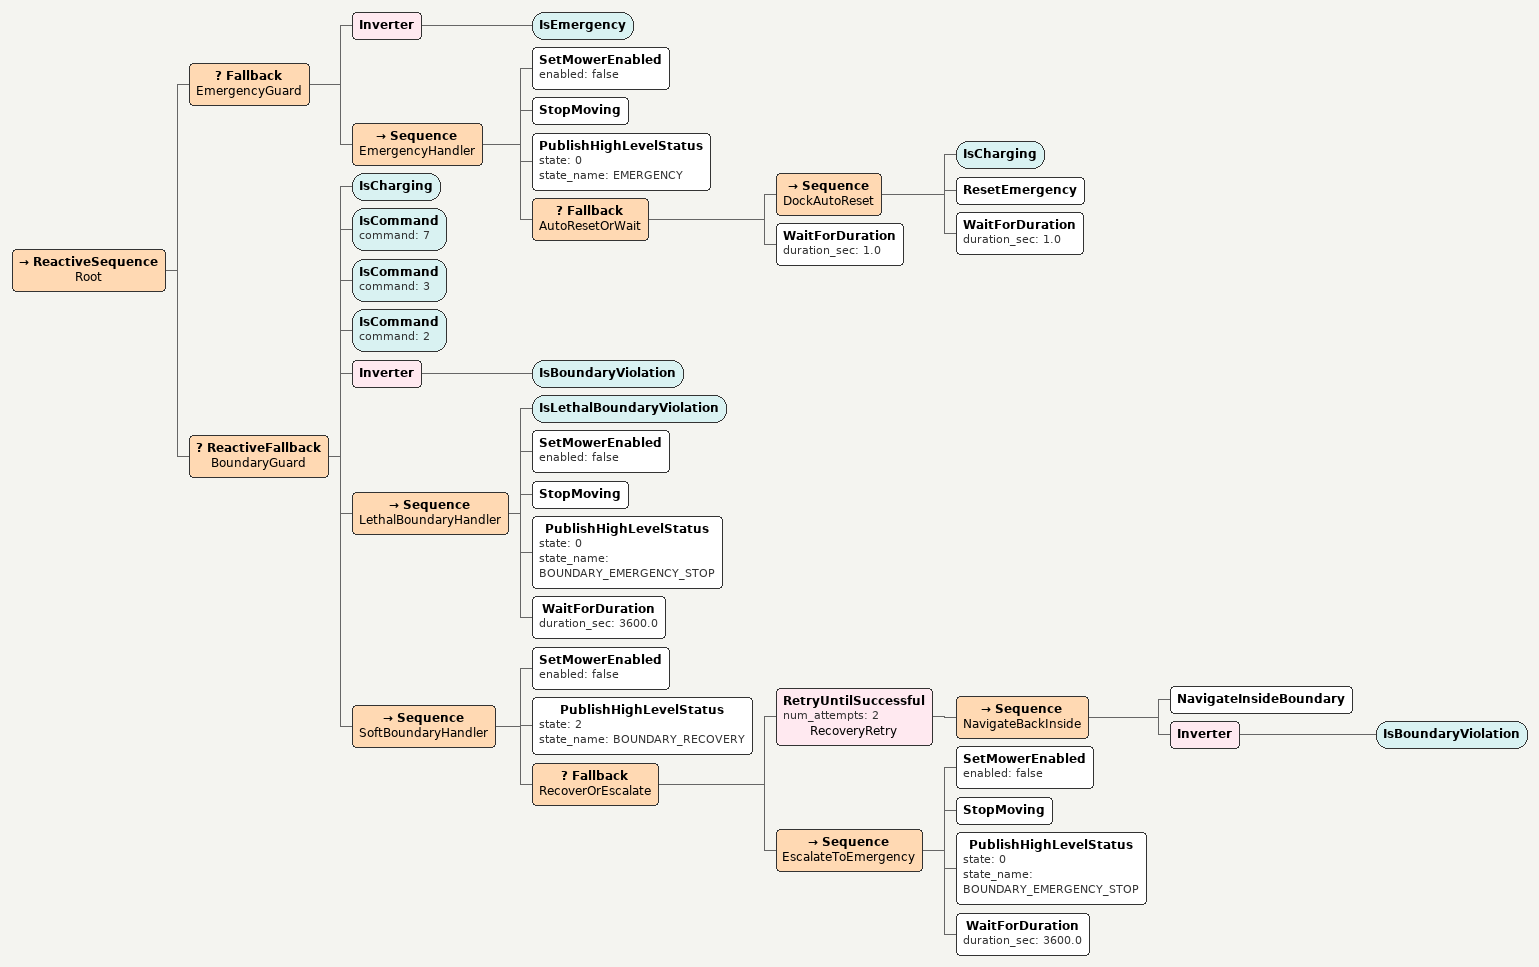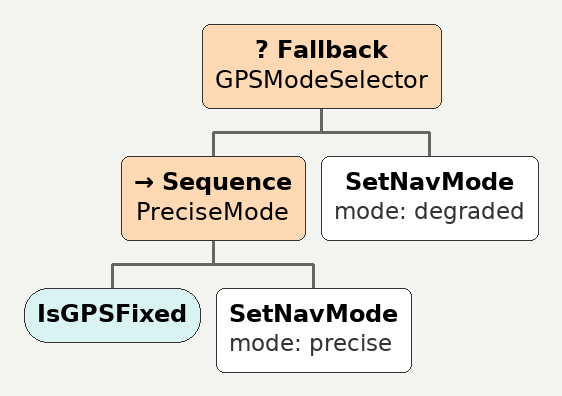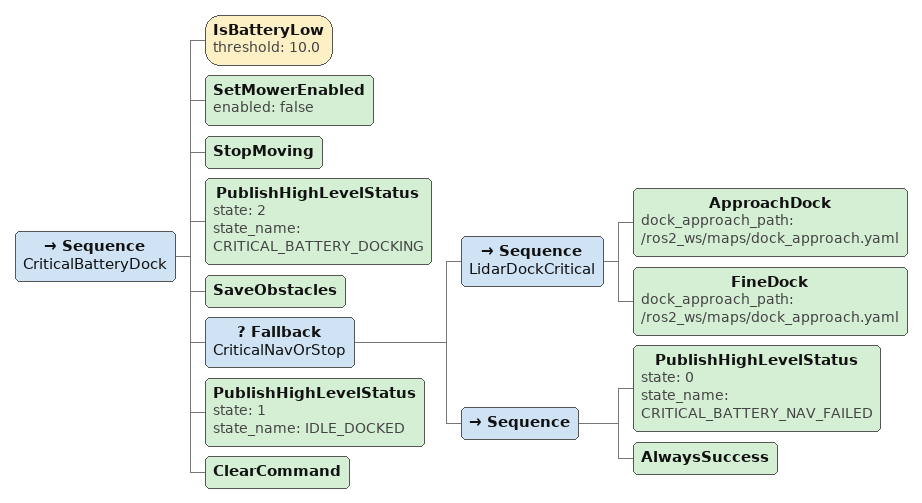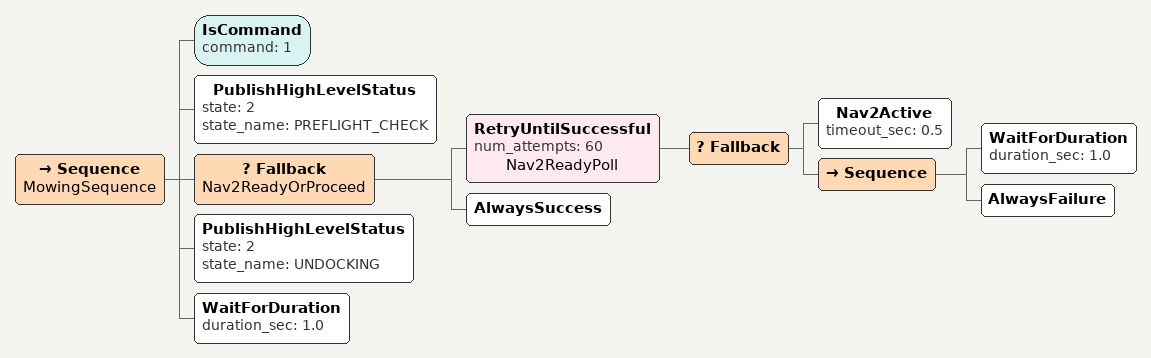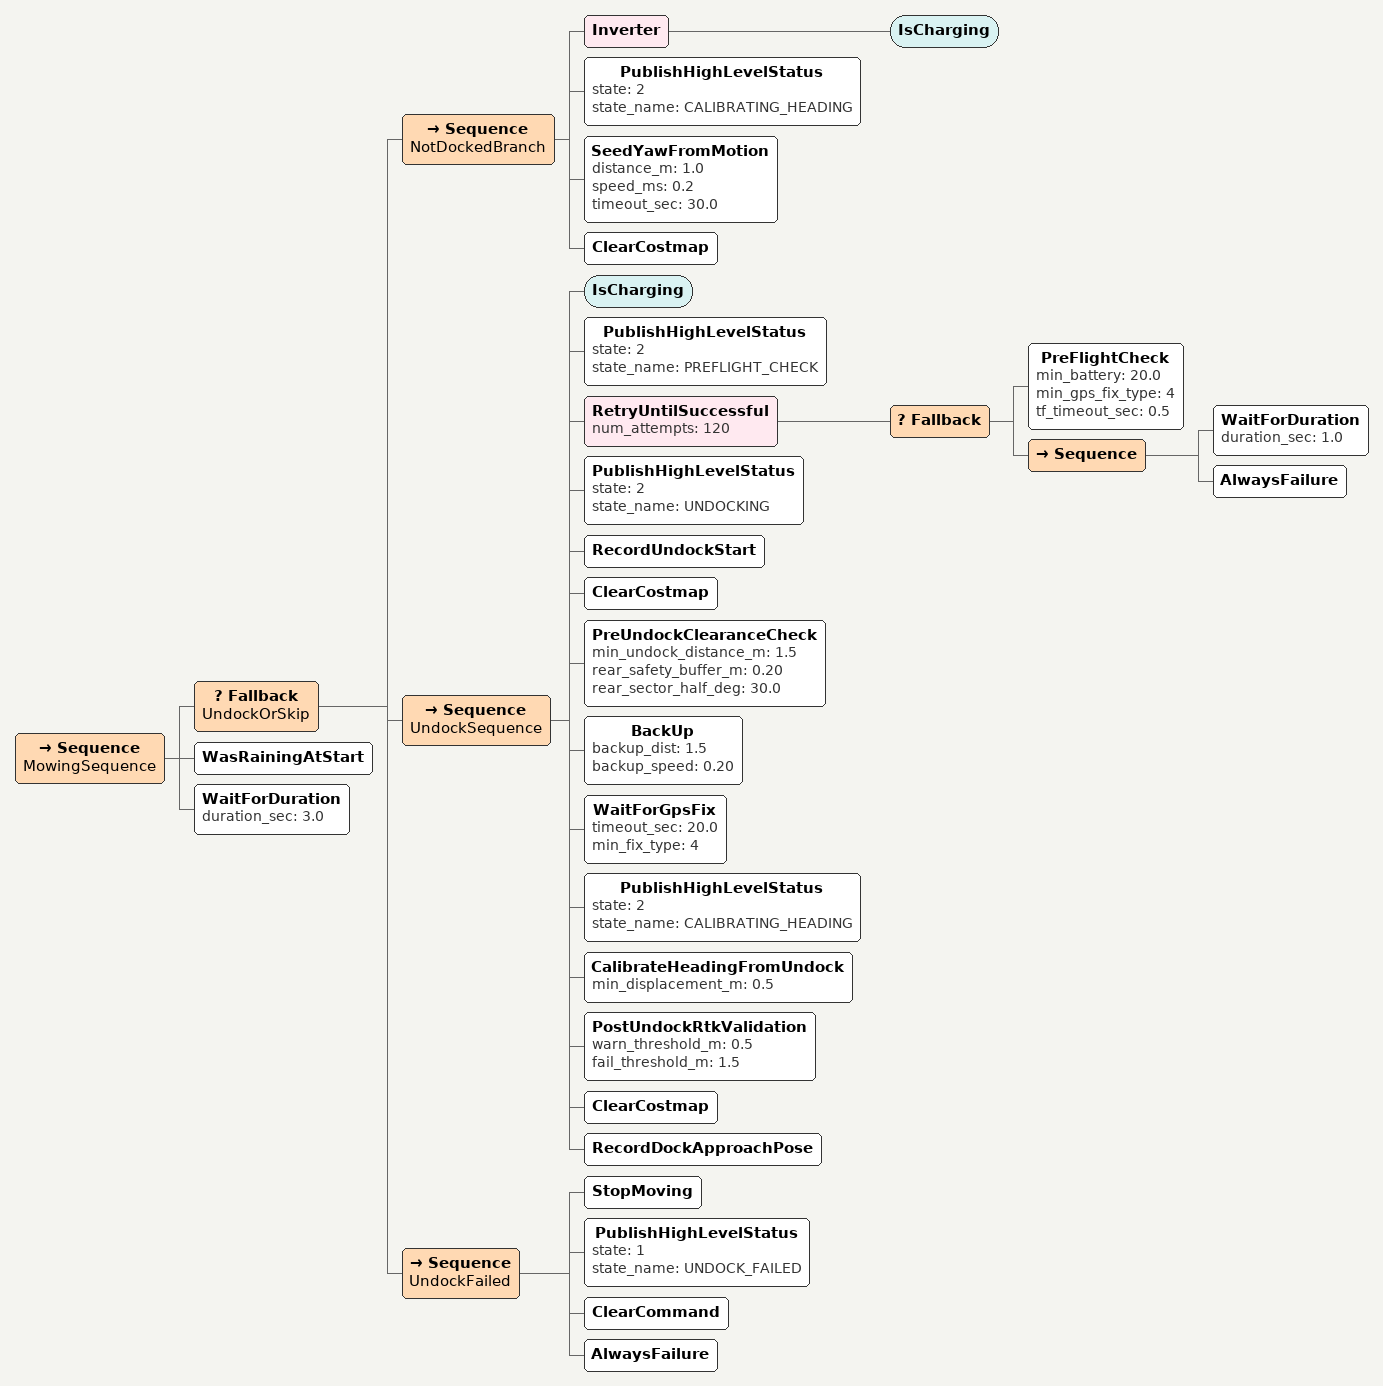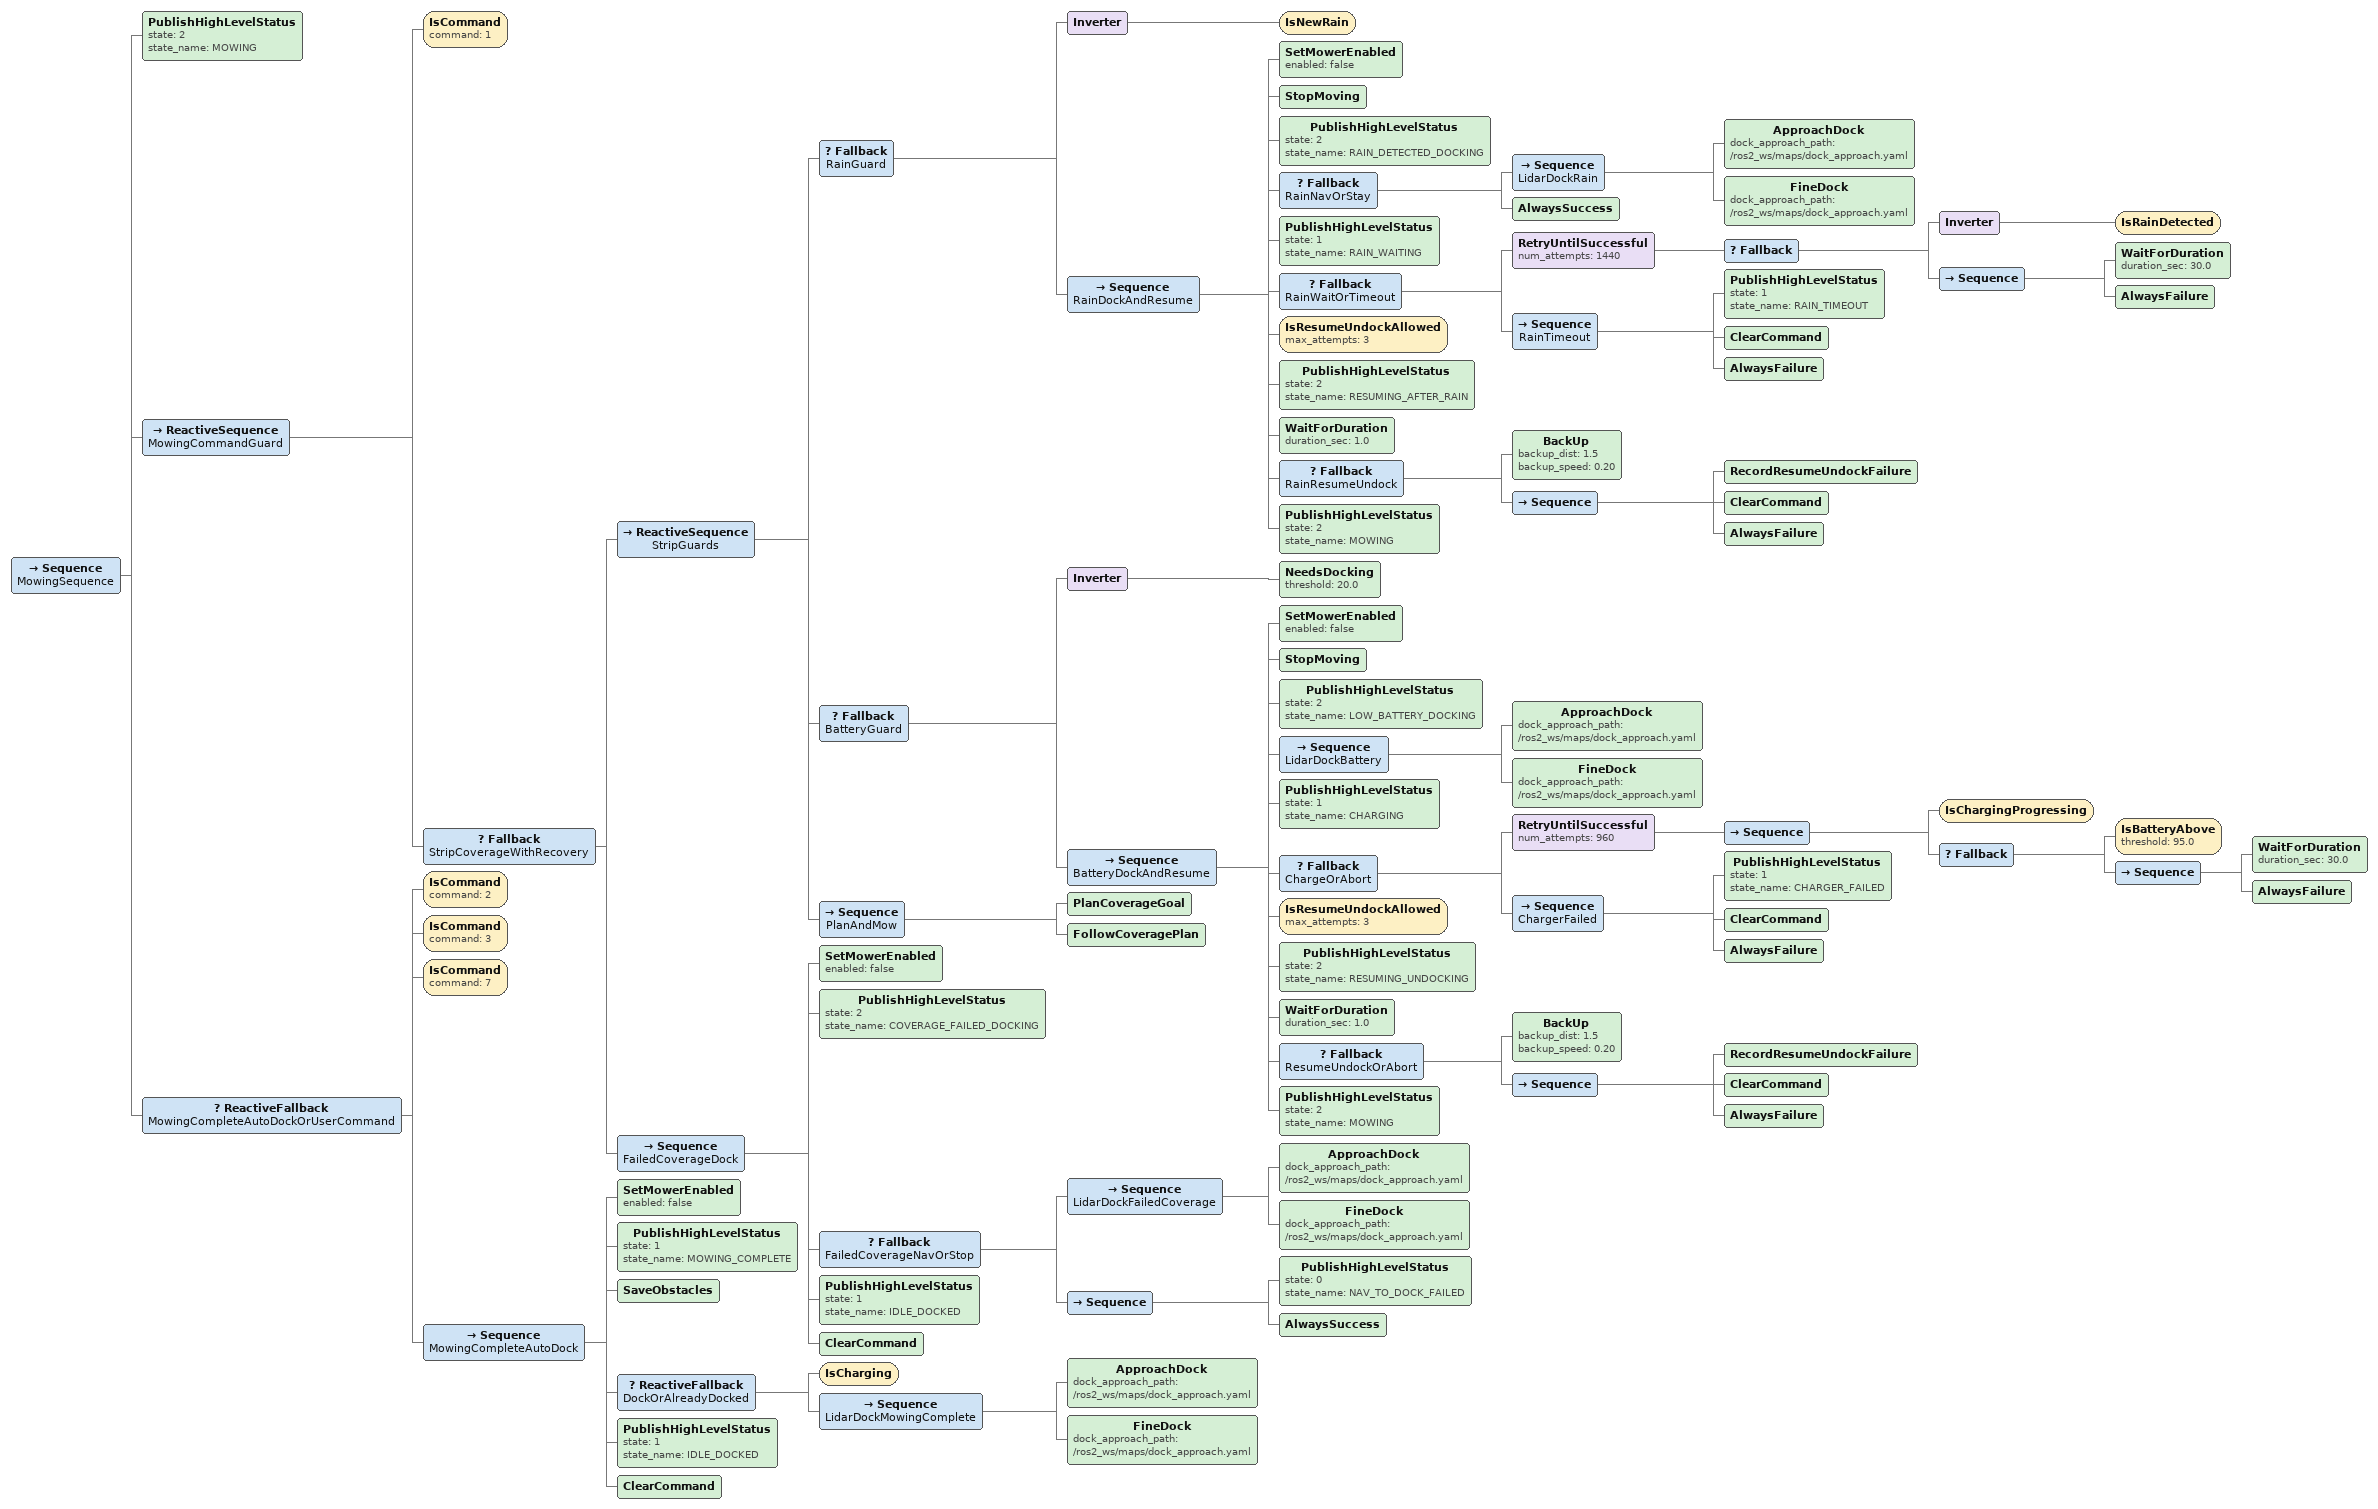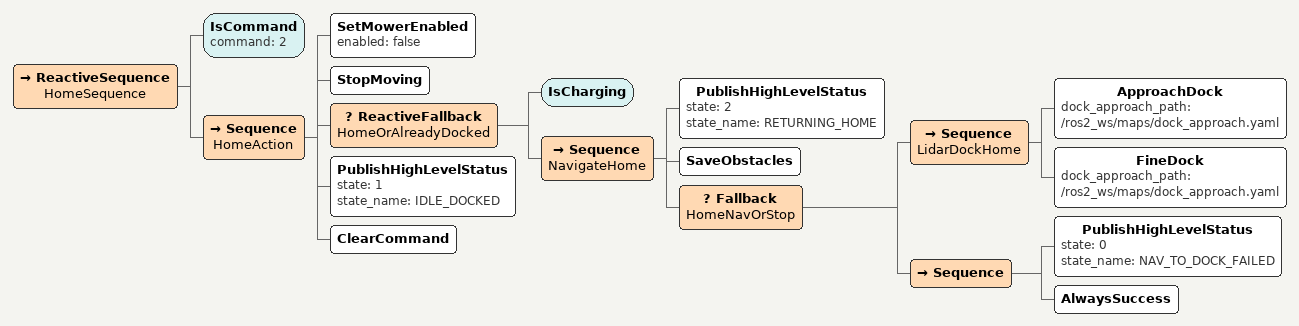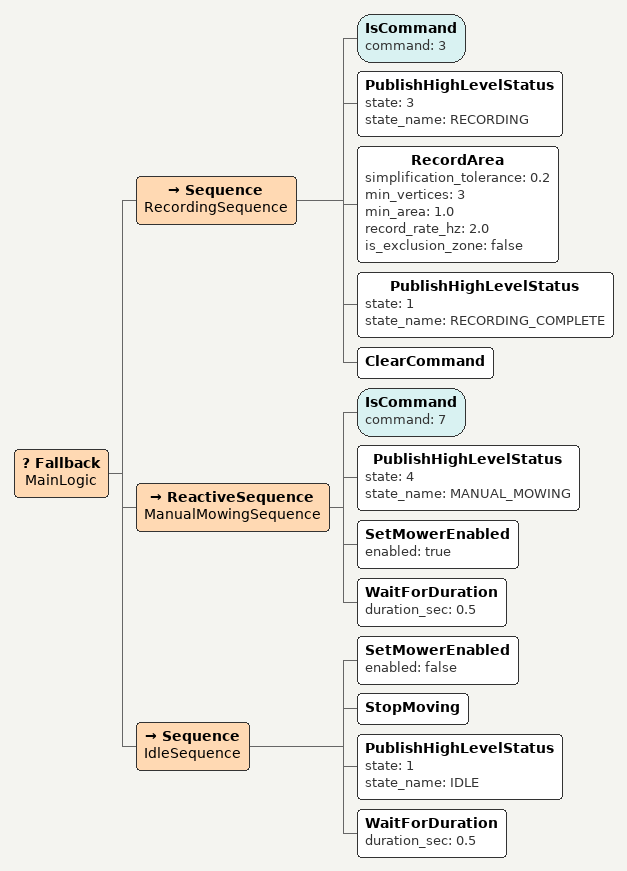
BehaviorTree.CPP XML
<ReactiveSequence name="Root">

  <Fallback name="EmergencyGuard">
    <Inverter><IsEmergency/></Inverter>
    <Sequence name="EmergencyHandler">
      <SetMowerEnabled enabled="false"/>
      <StopMoving/>
      <PublishHighLevelStatus state="0" state_name="EMERGENCY"/>
      <Fallback name="AutoResetOrWait">
        <!-- If charging (on dock), auto-reset emergency -->
        <Sequence name="DockAutoReset">
          <IsCharging/>
          <ResetEmergency/>
          <WaitForDuration duration_sec="1.0"/>
        </Sequence>
        <!-- Not on dock — just wait and re-check -->
        <WaitForDuration duration_sec="1.0"/>
      </Fallback>
    </Sequence>
  </Fallback>

  <ReactiveFallback name="BoundaryGuard">
    <IsCharging/>
    <IsCommand command="7"/>
    <IsCommand command="3"/>
    <IsCommand command="2"/>
    <Inverter><IsBoundaryViolation/></Inverter>

    <!-- Lethal path: stop immediately, latch -->
    <Sequence name="LethalBoundaryHandler">
      <IsLethalBoundaryViolation/>
      <SetMowerEnabled enabled="false"/>
      <StopMoving/>
      <PublishHighLevelStatus state="0" state_name="BOUNDARY_EMERGENCY_STOP"/>
      <WaitForDuration duration_sec="3600.0"/>
    </Sequence>

    <Sequence name="SoftBoundaryHandler">
      <SetMowerEnabled enabled="false"/>
      <PublishHighLevelStatus state="2" state_name="BOUNDARY_RECOVERY"/>
      <Fallback name="RecoverOrEscalate">
        <RetryUntilSuccessful num_attempts="2" name="RecoveryRetry">
          <Sequence name="NavigateBackInside">
            <NavigateInsideBoundary/>
            <!-- Succeed only if Nav2 actually put us back inside a
                 defined area. -->
            <Inverter><IsBoundaryViolation/></Inverter>
          </Sequence>
        </RetryUntilSuccessful>
        <!-- Recovery failed — treat as lethal going forward. -->
        <Sequence name="EscalateToEmergency">
          <SetMowerEnabled enabled="false"/>
          <StopMoving/>
          <PublishHighLevelStatus state="0" state_name="BOUNDARY_EMERGENCY_STOP"/>
          <WaitForDuration duration_sec="3600.0"/>
        </Sequence>
      </Fallback>
    </Sequence>
  </ReactiveFallback>
</ReactiveSequence>

<Fallback name="GPSModeSelector">
  <Sequence name="PreciseMode">
    <IsGPSFixed/>
    <SetNavMode mode="precise"/>
  </Sequence>
  <SetNavMode mode="degraded"/>
</Fallback>

<Sequence name="CriticalBatteryDock">
  <IsBatteryLow threshold="10.0"/>
  <SetMowerEnabled enabled="false"/>
  <StopMoving/>
  <PublishHighLevelStatus state="2" state_name="CRITICAL_BATTERY_DOCKING"/>
  <SaveObstacles/>
  <Fallback name="CriticalNavOrStop">
    <Sequence name="LidarDockCritical">
      <ApproachDock dock_approach_path="/ros2_ws/maps/dock_approach.yaml"/>
      <FineDock dock_approach_path="/ros2_ws/maps/dock_approach.yaml"/>
    </Sequence>
    <!-- Docking failed — stay stopped, battery is critical -->
    <Sequence>
      <PublishHighLevelStatus state="0" state_name="CRITICAL_BATTERY_NAV_FAILED"/>
      <AlwaysSuccess/>
    </Sequence>
  </Fallback>
  <PublishHighLevelStatus state="1" state_name="IDLE_DOCKED"/>
  <ClearCommand/>
</Sequence>

<Sequence name="MowingSequence">
  <IsCommand command="1"/>

  <PublishHighLevelStatus state="2" state_name="PREFLIGHT_CHECK"/>
  <Fallback name="Nav2ReadyOrProceed">
    <RetryUntilSuccessful num_attempts="60" name="Nav2ReadyPoll">
      <Fallback>
        <Nav2Active timeout_sec="0.5"/>
        <Sequence>
          <WaitForDuration duration_sec="1.0"/>
          <AlwaysFailure/>
        </Sequence>
      </Fallback>
    </RetryUntilSuccessful>
    <AlwaysSuccess/>
  </Fallback>

  <!-- Undock: only if currently charging (on dock).
       If already undocked, skip entirely. -->
  <PublishHighLevelStatus state="2" state_name="UNDOCKING"/>
  <WaitForDuration duration_sec="1.0"/>
</Sequence>

<Sequence name="MowingSequence">
  <Fallback name="UndockOrSkip">
    <Sequence name="NotDockedBranch">
      <Inverter><IsCharging/></Inverter>
      <PublishHighLevelStatus state="2" state_name="CALIBRATING_HEADING"/>
      <SeedYawFromMotion distance_m="1.0" speed_ms="0.2" timeout_sec="30.0"/>
      <ClearCostmap/>
    </Sequence>
    <Sequence name="UndockSequence">
      <IsCharging/>
      <PublishHighLevelStatus state="2" state_name="PREFLIGHT_CHECK"/>
      <RetryUntilSuccessful num_attempts="120">
        <Fallback>
          <PreFlightCheck min_battery="20.0" min_gps_fix_type="4" tf_timeout_sec="0.5"/>
          <Sequence>
            <WaitForDuration duration_sec="1.0"/>
            <AlwaysFailure/>
          </Sequence>
        </Fallback>
      </RetryUntilSuccessful>
      <PublishHighLevelStatus state="2" state_name="UNDOCKING"/>
      <RecordUndockStart/>
      <ClearCostmap/>
      <PreUndockClearanceCheck min_undock_distance_m="1.5" rear_safety_buffer_m="0.20" rear_sector_half_deg="30.0"/>
      <BackUp backup_dist="1.5" backup_speed="0.20"/>
      <WaitForGpsFix timeout_sec="20.0" min_fix_type="4"/>
      <PublishHighLevelStatus state="2" state_name="CALIBRATING_HEADING"/>
      <CalibrateHeadingFromUndock min_displacement_m="0.5"/>
      <PostUndockRtkValidation warn_threshold_m="0.5" fail_threshold_m="1.5"/>
      <!-- Clear costmaps again after undock — dock structure must be
           cleared before navigation starts. -->
      <ClearCostmap/>
      <RecordDockApproachPose/>
    </Sequence>
    <!-- Undock failed — abort -->
    <Sequence name="UndockFailed">
      <StopMoving/>
      <PublishHighLevelStatus state="1" state_name="UNDOCK_FAILED"/>
      <ClearCommand/>
      <AlwaysFailure/>
    </Sequence>
  </Fallback>

  <!-- Record if it was raining at start — user chose to mow in rain -->
  <WasRainingAtStart/>

  <!-- Wait for obstacle detection before starting -->
  <WaitForDuration duration_sec="3.0"/>
</Sequence>

<Sequence name="MowingSequence">
  <PublishHighLevelStatus state="2" state_name="MOWING"/>

  <ReactiveSequence name="MowingCommandGuard">
  <IsCommand command="1"/>

  <Fallback name="StripCoverageWithRecovery">

    <ReactiveSequence name="StripGuards">

      <!-- Reactive rain check -->
      <Fallback name="RainGuard">
        <Inverter><IsNewRain/></Inverter>
        <Sequence name="RainDockAndResume">
          <SetMowerEnabled enabled="false"/>
          <StopMoving/>
          <PublishHighLevelStatus state="2" state_name="RAIN_DETECTED_DOCKING"/>
          <Fallback name="RainNavOrStay">
            <Sequence name="LidarDockRain">
              <ApproachDock dock_approach_path="/ros2_ws/maps/dock_approach.yaml"/>
              <FineDock dock_approach_path="/ros2_ws/maps/dock_approach.yaml"/>
            </Sequence>
            <AlwaysSuccess/>
          </Fallback>
          <PublishHighLevelStatus state="1" state_name="RAIN_WAITING"/>
          <Fallback name="RainWaitOrTimeout">
            <RetryUntilSuccessful num_attempts="1440">
              <Fallback>
                <Inverter><IsRainDetected/></Inverter>
                <Sequence>
                  <WaitForDuration duration_sec="30.0"/>
                  <AlwaysFailure/>
                </Sequence>
              </Fallback>
            </RetryUntilSuccessful>
            <Sequence name="RainTimeout">
              <PublishHighLevelStatus state="1" state_name="RAIN_TIMEOUT"/>
              <ClearCommand/>
              <AlwaysFailure/>
            </Sequence>
          </Fallback>
          <IsResumeUndockAllowed max_attempts="3"/>
          <PublishHighLevelStatus state="2" state_name="RESUMING_AFTER_RAIN"/>
          <WaitForDuration duration_sec="1.0"/>
          <Fallback name="RainResumeUndock">
      <BackUp backup_dist="1.5" backup_speed="0.20"/>
            <Sequence>
              <RecordResumeUndockFailure/>
              <ClearCommand/>
              <AlwaysFailure/>
            </Sequence>
          </Fallback>
          <PublishHighLevelStatus state="2" state_name="MOWING"/>
        </Sequence>
      </Fallback>

      <!-- Reactive battery check -->
      <Fallback name="BatteryGuard">
        <Inverter><NeedsDocking threshold="20.0"/></Inverter>
        <Sequence name="BatteryDockAndResume">
          <SetMowerEnabled enabled="false"/>
          <StopMoving/>
          <PublishHighLevelStatus state="2" state_name="LOW_BATTERY_DOCKING"/>
          <Sequence name="LidarDockBattery">
            <ApproachDock dock_approach_path="/ros2_ws/maps/dock_approach.yaml"/>
            <FineDock dock_approach_path="/ros2_ws/maps/dock_approach.yaml"/>
          </Sequence>
          <PublishHighLevelStatus state="1" state_name="CHARGING"/>
          <Fallback name="ChargeOrAbort">
            <RetryUntilSuccessful num_attempts="960">
              <Sequence>
                <IsChargingProgressing/>
                <Fallback>
                  <IsBatteryAbove threshold="95.0"/>
                  <Sequence>
                    <WaitForDuration duration_sec="30.0"/>
                    <AlwaysFailure/>
                  </Sequence>
                </Fallback>
              </Sequence>
            </RetryUntilSuccessful>
            <Sequence name="ChargerFailed">
              <PublishHighLevelStatus state="1" state_name="CHARGER_FAILED"/>
              <ClearCommand/>
              <AlwaysFailure/>
            </Sequence>
          </Fallback>
          <IsResumeUndockAllowed max_attempts="3"/>
          <PublishHighLevelStatus state="2" state_name="RESUMING_UNDOCKING"/>
          <WaitForDuration duration_sec="1.0"/>
          <Fallback name="ResumeUndockOrAbort">
      <BackUp backup_dist="1.5" backup_speed="0.20"/>
            <Sequence>
              <RecordResumeUndockFailure/>
              <ClearCommand/>
              <AlwaysFailure/>
            </Sequence>
          </Fallback>
          <PublishHighLevelStatus state="2" state_name="MOWING"/>
        </Sequence>
      </Fallback>

      <Sequence name="PlanAndMow">
        <PlanCoverageGoal/>
        <FollowCoveragePlan/>
      </Sequence>

    </ReactiveSequence>

    <!-- Coverage failed — dock gracefully -->
    <Sequence name="FailedCoverageDock">
      <SetMowerEnabled enabled="false"/>
      <PublishHighLevelStatus state="2" state_name="COVERAGE_FAILED_DOCKING"/>
      <Fallback name="FailedCoverageNavOrStop">
        <Sequence name="LidarDockFailedCoverage">
          <ApproachDock dock_approach_path="/ros2_ws/maps/dock_approach.yaml"/>
          <FineDock dock_approach_path="/ros2_ws/maps/dock_approach.yaml"/>
        </Sequence>
        <Sequence>
          <PublishHighLevelStatus state="0" state_name="NAV_TO_DOCK_FAILED"/>
          <AlwaysSuccess/>
        </Sequence>
      </Fallback>
      <PublishHighLevelStatus state="1" state_name="IDLE_DOCKED"/>
      <ClearCommand/>
    </Sequence>
  </Fallback>
  </ReactiveSequence>

  <ReactiveFallback name="MowingCompleteAutoDockOrUserCommand">
    <IsCommand command="2"/>  <!-- HOME -->
    <IsCommand command="3"/>  <!-- RECORD_AREA -->
    <IsCommand command="7"/>  <!-- MANUAL_MOW -->
    <Sequence name="MowingCompleteAutoDock">
      <SetMowerEnabled enabled="false"/>
      <PublishHighLevelStatus state="1" state_name="MOWING_COMPLETE"/>
      <SaveObstacles/>
      <ReactiveFallback name="DockOrAlreadyDocked">
        <IsCharging/>
        <Sequence name="LidarDockMowingComplete">
          <ApproachDock dock_approach_path="/ros2_ws/maps/dock_approach.yaml"/>
          <FineDock dock_approach_path="/ros2_ws/maps/dock_approach.yaml"/>
        </Sequence>
      </ReactiveFallback>
      <PublishHighLevelStatus state="1" state_name="IDLE_DOCKED"/>
      <ClearCommand/>
    </Sequence>
  </ReactiveFallback>
</Sequence>

<ReactiveSequence name="HomeSequence">
  <IsCommand command="2"/>
  <Sequence name="HomeAction">
    <SetMowerEnabled enabled="false"/>
    <StopMoving/>
    <ReactiveFallback name="HomeOrAlreadyDocked">
      <IsCharging/>
      <Sequence name="NavigateHome">
        <PublishHighLevelStatus state="2" state_name="RETURNING_HOME"/>
        <SaveObstacles/>
        <Fallback name="HomeNavOrStop">
          <Sequence name="LidarDockHome">
            <ApproachDock dock_approach_path="/ros2_ws/maps/dock_approach.yaml"/>
            <FineDock dock_approach_path="/ros2_ws/maps/dock_approach.yaml"/>
          </Sequence>
          <Sequence>
            <PublishHighLevelStatus state="0" state_name="NAV_TO_DOCK_FAILED"/>
            <AlwaysSuccess/>
          </Sequence>
        </Fallback>
      </Sequence>
    </ReactiveFallback>
    <PublishHighLevelStatus state="1" state_name="IDLE_DOCKED"/>
    <ClearCommand/>
  </Sequence>
</ReactiveSequence>

<Fallback name="MainLogic">

  <Sequence name="RecordingSequence">
    <IsCommand command="3"/>
    <PublishHighLevelStatus state="3" state_name="RECORDING"/>
    <RecordArea simplification_tolerance="0.2" min_vertices="3" min_area="1.0" record_rate_hz="2.0" is_exclusion_zone="false"/>
    <PublishHighLevelStatus state="1" state_name="RECORDING_COMPLETE"/>
    <ClearCommand/>
  </Sequence>

  <ReactiveSequence name="ManualMowingSequence">
    <IsCommand command="7"/>
    <PublishHighLevelStatus state="4" state_name="MANUAL_MOWING"/>
    <SetMowerEnabled enabled="true"/>
    <WaitForDuration duration_sec="0.5"/>
  </ReactiveSequence>

  <!-- ============================================================
       f. Idle default
       ============================================================ -->
  <Sequence name="IdleSequence">
    <SetMowerEnabled enabled="false"/>
    <StopMoving/>
    <PublishHighLevelStatus state="1" state_name="IDLE"/>
    <WaitForDuration duration_sec="0.5"/>
  </Sequence>

</Fallback>
